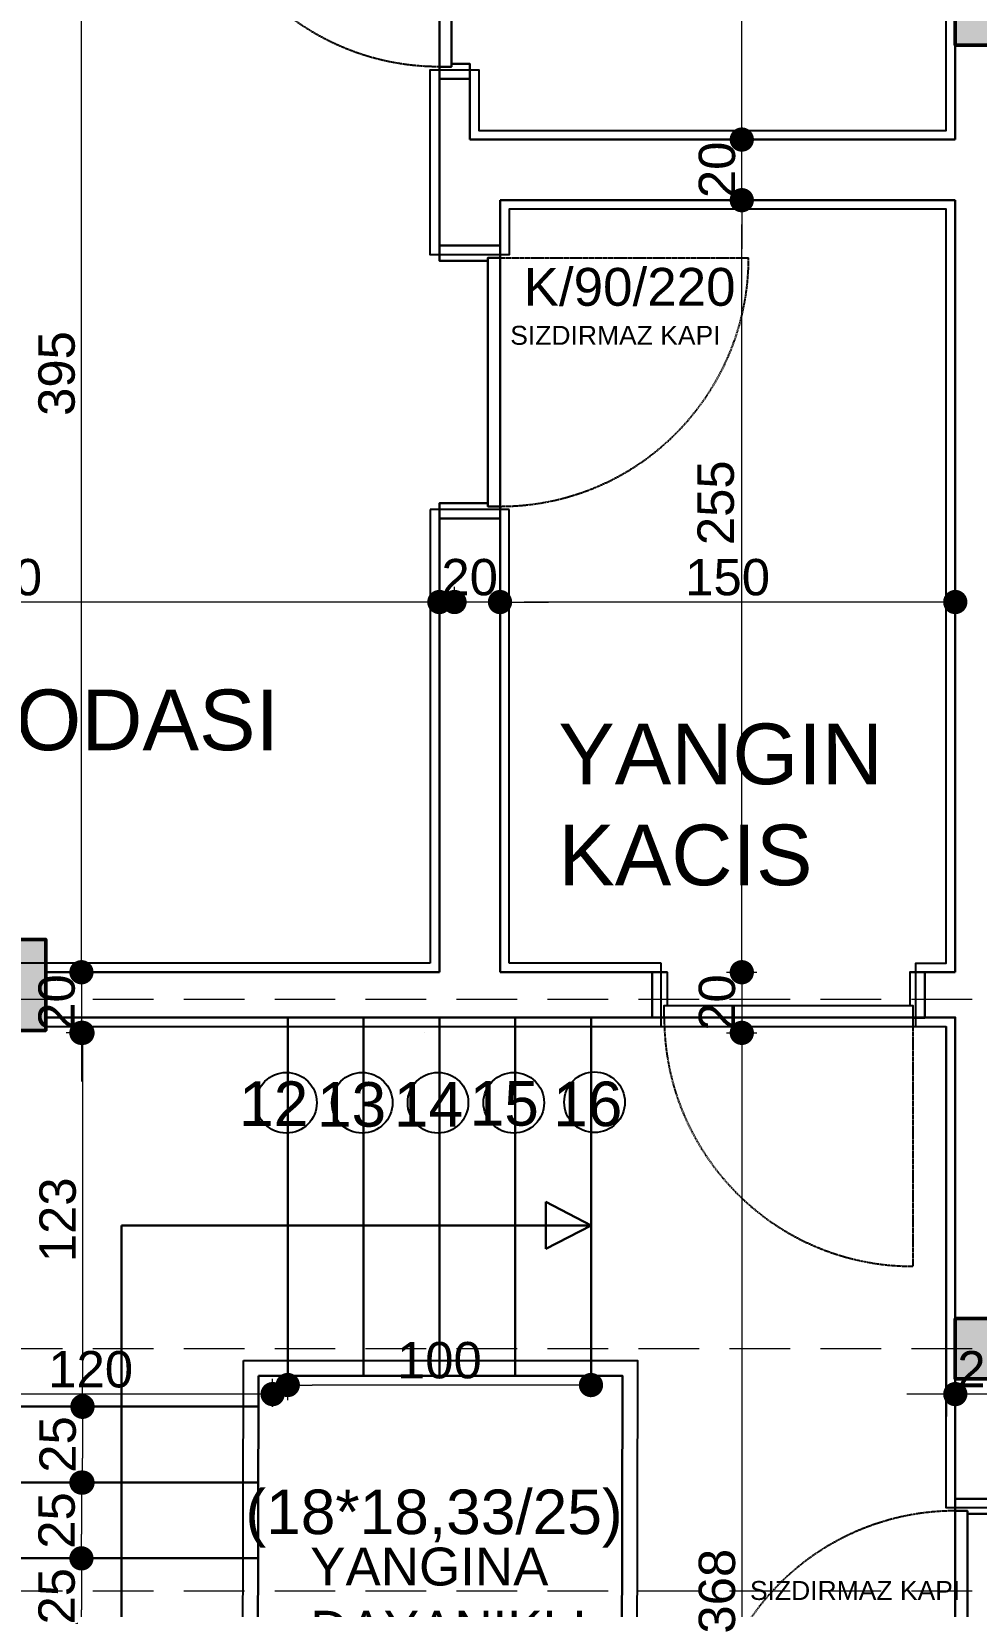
# Model space of a CAD drawing. Header units: millimetres. Extents: x 38129 to 72024, y -56282 to 16512.
# Drawn here: x 48469 to 48781, y -44145 to -43626 of the extents above; entities that cross this region are included whole.
import ezdxf

# ---------------------------------------------------------------- set-up
doc = ezdxf.new("R2010")
doc.units = ezdxf.units.MM
doc.linetypes.add('HIDDEN', pattern=[0.375, 0.25, -0.125])
for name, color, linetype, lineweight in [('AKS', 55, 'HIDDEN', 0), ('COLUMN4', 3, 'Continuous', 50), ('DIŞÖLÇÜ', 37, 'Continuous', 0), ('DUVAR', 255, 'Continuous', 30), ('KAPI', 4, 'Continuous', 30), ('M', 210, 'Continuous', 30), ('mahal', 7, 'Continuous', 5), ('pencere+KAPI', 1, 'Continuous', 0), ('TARAMA', 252, 'Continuous', 0), ('ölçü İÇ', 31, 'Continuous', 0)]:
    doc.layers.add(name, color=color, linetype=linetype, lineweight=lineweight)
for name, color, linetype in [('HIDDEN', 1, 'HIDDEN'), ('sıva', 41, 'Continuous'), ('tefriş', 42, 'Continuous')]:
    doc.layers.add(name, color=color, linetype=linetype)
doc.styles.add('icdisolcu_yazi', font='arial.ttf')
doc.styles.get("Standard").update_dxf_attribs({"font": 'arial.ttf'})
doc.styles.add('style1', font='arial.ttf')
doc.dimstyles.new('İç Ölçü', dxfattribs={"dimtxt": 12, "dimasz": 8, "dimexe": 5, "dimexo": 0, "dimgap": 2, "dimtad": 1, "dimdec": 0, "dimzin": 12, "dimdsep": 46, "dimtxsty": 'icdisolcu_yazi', "dimblk": 'DOT', "dimcen": 8, "dimdle": 5, "dimclrd": 256, "dimclre": 256, "dimclrt": 7, "dimadec": 0, "dimazin": 3, "dimtfac": 1, "dimtdec": 0, "dimtix": 1, "dimtmove": 2, "dimatfit": 3, "dimldrblk": 'DOT', "dimfxl": 0, "dimtolj": 1, "dimtzin": 0, "dimlwd": -1, "dimlwe": -1, "dimarcsym": 0})

# ---------------------------------------------------------------- blocks, each defined once
blk = doc.blocks.new('*U12')
for p, q in [((4, 0), (0, 0)), ((86, 0), (90, 0))]:
    blk.add_line(p, q)
blk.add_lwpolyline([(4, 0), (86, 0), (86, -4), (4, -4)], close=True)
for points in [[(0, -20), (5, -20), (5, -4)], [(90, -20), (85, -20), (85, -4)]]:
    blk.add_lwpolyline(points)
at = {"layer": 'DUVAR'}
for p, q in [((0, 0), (0, -20)), ((90, 0), (90, -20))]:
    blk.add_line(p, q, dxfattribs=at)
at = {"layer": 'HIDDEN'}
blk.add_line((4, 0), (4, 82), dxfattribs=at)
blk.add_arc((4, 0), 82, 360, 90, dxfattribs=at)
blk = doc.blocks.new('_Dot')
at = {"color": 0, "lineweight": -2}
blk.add_line((-0.5, 0), (-1, 0), dxfattribs=at)
at = {"color": 0, "lineweight": 30, "const_width": 0.5}
blk.add_lwpolyline([(-0.25, 0, 1), (0.25, 0, 1)], format="xyb", close=True, dxfattribs=at)
blk = doc.blocks.new('*D1016')
at = {"layer": 'Defpoints', "color": 0, "lineweight": 120, "transparency": 16777216}
for p in [(48486.49, -43936.25), (48485.94, -43956.25), (48486.49, -43956.25)]:
    blk.add_point(p, dxfattribs=at)
at = {"layer": 'ölçü İÇ', "linetype": 'Continuous', "transparency": 16777216}
for p, q in [((48485.94, -43928.25), (48485.94, -43920.25)), ((48485.94, -43936.25), (48485.94, -43956.25)), ((48485.94, -43964.25), (48485.94, -43972.25))]:
    blk.add_line(p, q, dxfattribs=at)
at = {"layer": 'ölçü İÇ', "transparency": 16777216}
for p, q in [((48486.49, -43936.25), (48480.94, -43936.25)), ((48486.49, -43956.25), (48480.94, -43956.25))]:
    blk.add_line(p, q, dxfattribs=at)
at = {"layer": 'ölçü İÇ', "transparency": 16777216, "xscale": 8, "yscale": 8, "zscale": 8}
for p, rotation in [((48485.94, -43936.25), 270), ((48485.94, -43956.25), 90)]:
    blk.add_blockref('_Dot', p, dxfattribs=dict(at, rotation=rotation))
at = {"layer": 'ölçü İÇ', "color": 7, "transparency": 16777216, "insert": (48477.82, -43946.25), "char_height": 12, "attachment_point": 5, "rotation": 90, "style": 'icdisolcu_yazi'}
blk.add_mtext('\\A1;20', dxfattribs=at)
blk = doc.blocks.new('*D1017')
at = {"layer": 'Defpoints', "color": 0, "lineweight": 120, "transparency": 16777216}
for p in [(48486.49, -43956.25), (48486.29, -44079.6), (48486.29, -44079.6)]:
    blk.add_point(p, dxfattribs=at)
at = {"layer": 'ölçü İÇ', "transparency": 16777216}
for p, q in [((48486.49, -43956.25), (48481.29, -43956.25)), ((48486.29, -44079.6), (48491.29, -44079.6))]:
    blk.add_line(p, q, dxfattribs=at)
at = {"layer": 'ölçü İÇ', "linetype": 'Continuous', "transparency": 16777216}
blk.add_line((48486.29, -43964.25), (48486.29, -44071.6), dxfattribs=at)
at = {"layer": 'ölçü İÇ', "transparency": 16777216, "xscale": 8, "yscale": 8, "zscale": 8}
for p, rotation in [((48486.29, -43956.25), 90), ((48486.29, -44079.6), 270)]:
    blk.add_blockref('_Dot', p, dxfattribs=dict(at, rotation=rotation))
at = {"layer": 'ölçü İÇ', "color": 7, "transparency": 16777216, "insert": (48478.16, -44017.93), "char_height": 12, "attachment_point": 5, "rotation": 90, "style": 'icdisolcu_yazi'}
blk.add_mtext('\\A1;123', dxfattribs=at)
blk = doc.blocks.new('*D1018')
at = {"layer": 'Defpoints', "color": 0, "lineweight": 120, "transparency": 16777216}
for p in [(48486.29, -44079.45), (48485.94, -44104.6), (48486.29, -44104.6)]:
    blk.add_point(p, dxfattribs=at)
at = {"layer": 'ölçü İÇ', "transparency": 16777216}
for p, q in [((48486.29, -44079.45), (48491.29, -44079.45)), ((48485.94, -44104.6), (48491.29, -44104.6))]:
    blk.add_line(p, q, dxfattribs=at)
at = {"layer": 'ölçü İÇ', "linetype": 'Continuous', "transparency": 16777216}
blk.add_line((48486.29, -44087.45), (48486.29, -44096.6), dxfattribs=at)
at = {"layer": 'ölçü İÇ', "transparency": 16777216, "xscale": 8, "yscale": 8, "zscale": 8}
for p, rotation in [((48486.29, -44079.45), 90), ((48486.29, -44104.6), 270)]:
    blk.add_blockref('_Dot', p, dxfattribs=dict(at, rotation=rotation))
at = {"layer": 'ölçü İÇ', "color": 7, "transparency": 16777216, "insert": (48478.17, -44092.03), "char_height": 12, "attachment_point": 5, "rotation": 90, "style": 'icdisolcu_yazi'}
blk.add_mtext('\\A1;25', dxfattribs=at)
blk = doc.blocks.new('*D1019')
at = {"layer": 'Defpoints', "color": 0, "lineweight": 120, "transparency": 16777216}
for p in [(48485.94, -44104.6), (48485.94, -44129.6), (48485.94, -44129.6)]:
    blk.add_point(p, dxfattribs=at)
at = {"layer": 'ölçü İÇ', "transparency": 16777216}
for p, q in [((48485.94, -44104.6), (48490.94, -44104.6)), ((48485.94, -44129.6), (48490.94, -44129.6))]:
    blk.add_line(p, q, dxfattribs=at)
at = {"layer": 'ölçü İÇ', "linetype": 'Continuous', "transparency": 16777216}
blk.add_line((48485.94, -44112.6), (48485.94, -44121.6), dxfattribs=at)
at = {"layer": 'ölçü İÇ', "transparency": 16777216, "xscale": 8, "yscale": 8, "zscale": 8}
for p, rotation in [((48485.94, -44104.6), 90), ((48485.94, -44129.6), 270)]:
    blk.add_blockref('_Dot', p, dxfattribs=dict(at, rotation=rotation))
at = {"layer": 'ölçü İÇ', "color": 7, "transparency": 16777216, "insert": (48477.82, -44117.1), "char_height": 12, "attachment_point": 5, "rotation": 90, "style": 'icdisolcu_yazi'}
blk.add_mtext('\\A1;25', dxfattribs=at)
blk = doc.blocks.new('*D1020')
at = {"layer": 'Defpoints', "color": 0, "lineweight": 120, "transparency": 16777216}
for p in [(48485.94, -44129.6), (48485.94, -44154.6), (48485.94, -44154.6)]:
    blk.add_point(p, dxfattribs=at)
at = {"layer": 'ölçü İÇ', "transparency": 16777216}
for p, q in [((48485.94, -44129.6), (48490.94, -44129.6)), ((48485.94, -44154.6), (48490.94, -44154.6))]:
    blk.add_line(p, q, dxfattribs=at)
at = {"layer": 'ölçü İÇ', "linetype": 'Continuous', "transparency": 16777216}
blk.add_line((48485.94, -44137.6), (48485.94, -44146.6), dxfattribs=at)
at = {"layer": 'ölçü İÇ', "transparency": 16777216, "xscale": 8, "yscale": 8, "zscale": 8}
for p, rotation in [((48485.94, -44129.6), 90), ((48485.94, -44154.6), 270)]:
    blk.add_blockref('_Dot', p, dxfattribs=dict(at, rotation=rotation))
at = {"layer": 'ölçü İÇ', "color": 7, "transparency": 16777216, "insert": (48477.82, -44142.1), "char_height": 12, "attachment_point": 5, "rotation": 90, "style": 'icdisolcu_yazi'}
blk.add_mtext('\\A1;25', dxfattribs=at)
blk = doc.blocks.new('*D1026')
at = {"layer": 'Defpoints', "color": 0, "lineweight": 120, "transparency": 16777216}
for p in [(48679.15, -43936.25), (48682.48, -43956.25), (48703.74, -43956.25)]:
    blk.add_point(p, dxfattribs=at)
at = {"layer": 'ölçü İÇ', "linetype": 'Continuous', "transparency": 16777216}
for p, q in [((48703.74, -43928.25), (48703.74, -43920.25)), ((48703.74, -43936.25), (48703.74, -43956.25)), ((48703.74, -43964.25), (48703.74, -43972.25))]:
    blk.add_line(p, q, dxfattribs=at)
at = {"layer": 'ölçü İÇ', "transparency": 16777216}
for p, q in [((48698.74, -43936.25), (48708.74, -43936.25)), ((48698.74, -43956.25), (48708.74, -43956.25))]:
    blk.add_line(p, q, dxfattribs=at)
at = {"layer": 'ölçü İÇ', "transparency": 16777216, "xscale": 8, "yscale": 8, "zscale": 8}
for p, rotation in [((48703.74, -43936.25), 270), ((48703.74, -43956.25), 90)]:
    blk.add_blockref('_Dot', p, dxfattribs=dict(at, rotation=rotation))
at = {"layer": 'ölçü İÇ', "color": 7, "transparency": 16777216, "insert": (48695.62, -43946.25), "char_height": 12, "attachment_point": 5, "rotation": 90, "style": 'icdisolcu_yazi'}
blk.add_mtext('\\A1;20', dxfattribs=at)
blk = doc.blocks.new('*D1027')
at = {"layer": 'Defpoints', "color": 0, "lineweight": 120, "transparency": 16777216}
for p in [(48682.48, -43956.25), (48703.74, -44324.6), (48703.74, -44324.6)]:
    blk.add_point(p, dxfattribs=at)
at = {"layer": 'ölçü İÇ', "transparency": 16777216}
for p, q in [((48698.74, -43956.25), (48708.74, -43956.25)), ((48703.74, -44324.6), (48708.74, -44324.6))]:
    blk.add_line(p, q, dxfattribs=at)
at = {"layer": 'ölçü İÇ', "linetype": 'Continuous', "transparency": 16777216}
blk.add_line((48703.74, -43964.25), (48703.74, -44316.6), dxfattribs=at)
at = {"layer": 'ölçü İÇ', "transparency": 16777216, "xscale": 8, "yscale": 8, "zscale": 8}
for p, rotation in [((48703.74, -43956.25), 90), ((48703.74, -44324.6), 270)]:
    blk.add_blockref('_Dot', p, dxfattribs=dict(at, rotation=rotation))
at = {"layer": 'ölçü İÇ', "color": 7, "transparency": 16777216, "insert": (48695.61, -44140.43), "char_height": 12, "attachment_point": 5, "rotation": 90, "style": 'icdisolcu_yazi'}
blk.add_mtext('\\A1;368', dxfattribs=at)
blk = doc.blocks.new('*U9')
for p, q in [((4, 0), (0, 0)), ((86, 0), (90, 0))]:
    blk.add_line(p, q)
blk.add_lwpolyline([(4, 0), (86, 0), (86, -4), (4, -4)], close=True)
for points in [[(0, -10), (5, -10), (5, -4)], [(90, -10), (85, -10), (85, -4)]]:
    blk.add_lwpolyline(points)
at = {"layer": 'DUVAR'}
for p, q in [((0, 0), (0, -10)), ((90, 0), (90, -10))]:
    blk.add_line(p, q, dxfattribs=at)
at = {"layer": 'HIDDEN'}
blk.add_line((4, 0), (4, 82), dxfattribs=at)
blk.add_arc((4, 0), 82, 360, 90, dxfattribs=at)
blk = doc.blocks.new('*U15')
for p, q in [((4, 0), (0, 0)), ((86, 0), (90, 0))]:
    blk.add_line(p, q)
blk.add_lwpolyline([(4, 0), (86, 0), (86, -4), (4, -4)], close=True)
for points in [[(0, -20), (5, -20), (5, -4)], [(90, -20), (85, -20), (85, -4)]]:
    blk.add_lwpolyline(points)
at = {"layer": 'DUVAR'}
for p, q in [((0, 0), (0, -20)), ((90, 0), (90, -20))]:
    blk.add_line(p, q, dxfattribs=at)
at = {"layer": 'HIDDEN'}
blk.add_line((4, 0), (4, 82), dxfattribs=at)
blk.add_arc((4, 0), 82, 360, 90, dxfattribs=at)
blk = doc.blocks.new('*D1102')
at = {"layer": 'Defpoints', "color": 0, "lineweight": 120, "transparency": 16777216}
for p in [(48485.94, -43541.25), (48485.94, -43541.25), (48485.94, -43936.25)]:
    blk.add_point(p, dxfattribs=at)
at = {"layer": 'ölçü İÇ', "transparency": 16777216}
for p, q in [((48485.94, -43541.25), (48490.94, -43541.25)), ((48485.94, -43936.25), (48490.94, -43936.25))]:
    blk.add_line(p, q, dxfattribs=at)
at = {"layer": 'ölçü İÇ', "linetype": 'Continuous', "transparency": 16777216}
blk.add_line((48485.94, -43928.25), (48485.94, -43549.25), dxfattribs=at)
at = {"layer": 'ölçü İÇ', "transparency": 16777216, "xscale": 8, "yscale": 8, "zscale": 8}
for p, rotation in [((48485.94, -43541.25), 90), ((48485.94, -43936.25), 270)]:
    blk.add_blockref('_Dot', p, dxfattribs=dict(at, rotation=rotation))
at = {"layer": 'ölçü İÇ', "color": 7, "transparency": 16777216, "insert": (48477.81, -43738.75), "char_height": 12, "attachment_point": 5, "rotation": 90, "style": 'icdisolcu_yazi'}
blk.add_mtext('\\A1;395', dxfattribs=at)
blk = doc.blocks.new('*D1104')
at = {"layer": 'Defpoints', "color": 0, "lineweight": 120, "transparency": 16777216}
for p in [(48703.74, -43681.57), (48703.74, -43681.57), (48679.15, -43936.25)]:
    blk.add_point(p, dxfattribs=at)
at = {"layer": 'ölçü İÇ', "transparency": 16777216}
for p, q in [((48703.74, -43681.57), (48698.74, -43681.57)), ((48698.74, -43936.25), (48708.74, -43936.25))]:
    blk.add_line(p, q, dxfattribs=at)
at = {"layer": 'ölçü İÇ', "linetype": 'Continuous', "transparency": 16777216}
blk.add_line((48703.74, -43928.25), (48703.74, -43689.57), dxfattribs=at)
at = {"layer": 'ölçü İÇ', "transparency": 16777216, "xscale": 8, "yscale": 8, "zscale": 8}
for p, rotation in [((48703.74, -43681.57), 90), ((48703.74, -43936.25), 270)]:
    blk.add_blockref('_Dot', p, dxfattribs=dict(at, rotation=rotation))
at = {"layer": 'ölçü İÇ', "color": 7, "transparency": 16777216, "insert": (48695.21, -43781.39), "char_height": 12, "attachment_point": 5, "rotation": 90, "style": 'icdisolcu_yazi'}
blk.add_mtext('\\A1;255', dxfattribs=at)
blk = doc.blocks.new('*D1105')
at = {"layer": 'Defpoints', "color": 0, "lineweight": 120, "transparency": 16777216}
for p in [(48703.74, -43661.57), (48703.74, -43661.57), (48703.74, -43681.57)]:
    blk.add_point(p, dxfattribs=at)
at = {"layer": 'ölçü İÇ', "linetype": 'Continuous', "transparency": 16777216}
for p, q in [((48703.74, -43653.57), (48703.74, -43645.57)), ((48703.74, -43681.57), (48703.74, -43661.57)), ((48703.74, -43689.57), (48703.74, -43697.57))]:
    blk.add_line(p, q, dxfattribs=at)
at = {"layer": 'ölçü İÇ', "transparency": 16777216}
for p, q in [((48703.74, -43661.57), (48698.74, -43661.57)), ((48703.74, -43681.57), (48698.74, -43681.57))]:
    blk.add_line(p, q, dxfattribs=at)
at = {"layer": 'ölçü İÇ', "transparency": 16777216, "xscale": 8, "yscale": 8, "zscale": 8}
for p, rotation in [((48703.74, -43661.57), 270), ((48703.74, -43681.57), 90)]:
    blk.add_blockref('_Dot', p, dxfattribs=dict(at, rotation=rotation))
at = {"layer": 'ölçü İÇ', "color": 7, "transparency": 16777216, "insert": (48695.62, -43671.57), "char_height": 12, "attachment_point": 5, "rotation": 90, "style": 'icdisolcu_yazi'}
blk.add_mtext('\\A1;20', dxfattribs=at)
blk = doc.blocks.new('*D1149')
at = {"layer": 'Defpoints', "color": 0, "lineweight": 120, "transparency": 16777216}
for p in [(48623.99, -43814.13), (48623.99, -43814.13), (48774.14, -43814.1)]:
    blk.add_point(p, dxfattribs=at)
at = {"layer": 'ölçü İÇ', "transparency": 16777216}
for p, q in [((48623.99, -43814.13), (48623.99, -43809.13)), ((48774.14, -43814.1), (48774.14, -43819.13))]:
    blk.add_line(p, q, dxfattribs=at)
at = {"layer": 'ölçü İÇ', "linetype": 'Continuous', "transparency": 16777216}
blk.add_line((48766.14, -43814.13), (48631.99, -43814.13), dxfattribs=at)
at = {"layer": 'ölçü İÇ', "transparency": 16777216, "xscale": 8, "yscale": 8, "zscale": 8, "rotation": 180}
blk.add_blockref('_Dot', (48623.99, -43814.13), dxfattribs=at)
at = {"layer": 'ölçü İÇ', "transparency": 16777216, "xscale": 8, "yscale": 8, "zscale": 8}
blk.add_blockref('_Dot', (48774.14, -43814.13), dxfattribs=at)
at = {"layer": 'ölçü İÇ', "color": 7, "transparency": 16777216, "insert": (48699.07, -43806), "char_height": 12, "attachment_point": 5, "style": 'icdisolcu_yazi'}
blk.add_mtext('\\A1;150', dxfattribs=at)
blk = doc.blocks.new('*D1150')
at = {"layer": 'Defpoints', "color": 0, "lineweight": 120, "transparency": 16777216}
for p in [(48603.99, -43814.13), (48603.99, -43814.13), (48623.99, -43814.13)]:
    blk.add_point(p, dxfattribs=at)
at = {"layer": 'ölçü İÇ', "transparency": 16777216}
for p, q in [((48603.99, -43814.13), (48603.99, -43809.13)), ((48623.99, -43814.13), (48623.99, -43809.13))]:
    blk.add_line(p, q, dxfattribs=at)
at = {"layer": 'ölçü İÇ', "linetype": 'Continuous', "transparency": 16777216}
for p, q in [((48595.99, -43814.13), (48587.99, -43814.13)), ((48623.99, -43814.13), (48603.99, -43814.13)), ((48631.99, -43814.13), (48639.99, -43814.13))]:
    blk.add_line(p, q, dxfattribs=at)
at = {"layer": 'ölçü İÇ', "transparency": 16777216, "xscale": 8, "yscale": 8, "zscale": 8}
blk.add_blockref('_Dot', (48603.99, -43814.13), dxfattribs=at)
at = {"layer": 'ölçü İÇ', "transparency": 16777216, "xscale": 8, "yscale": 8, "zscale": 8, "rotation": 180}
blk.add_blockref('_Dot', (48623.99, -43814.13), dxfattribs=at)
at = {"layer": 'ölçü İÇ', "color": 7, "transparency": 16777216, "insert": (48613.99, -43806), "char_height": 12, "attachment_point": 5, "style": 'icdisolcu_yazi'}
blk.add_mtext('\\A1;20', dxfattribs=at)
blk = doc.blocks.new('*D1151')
at = {"layer": 'Defpoints', "color": 0, "lineweight": 120, "transparency": 16777216}
for p in [(48308.99, -43814.13), (48308.99, -43814.13), (48608.99, -43814.13)]:
    blk.add_point(p, dxfattribs=at)
at = {"layer": 'ölçü İÇ', "transparency": 16777216}
for p, q in [((48308.99, -43814.13), (48308.99, -43809.13)), ((48608.99, -43814.13), (48608.99, -43809.13))]:
    blk.add_line(p, q, dxfattribs=at)
at = {"layer": 'ölçü İÇ', "linetype": 'Continuous', "transparency": 16777216}
blk.add_line((48600.99, -43814.13), (48316.99, -43814.13), dxfattribs=at)
at = {"layer": 'ölçü İÇ', "transparency": 16777216, "xscale": 8, "yscale": 8, "zscale": 8, "rotation": 180}
blk.add_blockref('_Dot', (48308.99, -43814.13), dxfattribs=at)
at = {"layer": 'ölçü İÇ', "transparency": 16777216, "xscale": 8, "yscale": 8, "zscale": 8}
blk.add_blockref('_Dot', (48608.99, -43814.13), dxfattribs=at)
at = {"layer": 'ölçü İÇ', "color": 7, "transparency": 16777216, "insert": (48458.99, -43806), "char_height": 12, "attachment_point": 5, "style": 'icdisolcu_yazi'}
blk.add_mtext('\\A1;300', dxfattribs=at)
blk = doc.blocks.new('*D1160')
at = {"layer": 'Defpoints', "color": 0, "lineweight": 120, "transparency": 16777216}
for p in [(48774.15, -44075.42), (48774.15, -44075.42), (48794.15, -44075.42)]:
    blk.add_point(p, dxfattribs=at)
at = {"layer": 'ölçü İÇ', "transparency": 16777216}
for p, q in [((48774.15, -44075.42), (48774.15, -44070.42)), ((48794.15, -44075.42), (48794.15, -44070.42))]:
    blk.add_line(p, q, dxfattribs=at)
at = {"layer": 'ölçü İÇ', "linetype": 'Continuous', "transparency": 16777216}
for p, q in [((48766.15, -44075.42), (48758.15, -44075.42)), ((48794.15, -44075.42), (48774.15, -44075.42)), ((48802.15, -44075.42), (48810.15, -44075.42))]:
    blk.add_line(p, q, dxfattribs=at)
at = {"layer": 'ölçü İÇ', "transparency": 16777216, "xscale": 8, "yscale": 8, "zscale": 8}
blk.add_blockref('_Dot', (48774.15, -44075.42), dxfattribs=at)
at = {"layer": 'ölçü İÇ', "transparency": 16777216, "xscale": 8, "yscale": 8, "zscale": 8, "rotation": 180}
blk.add_blockref('_Dot', (48794.15, -44075.42), dxfattribs=at)
at = {"layer": 'ölçü İÇ', "color": 7, "transparency": 16777216, "insert": (48784.15, -44067.3), "char_height": 12, "attachment_point": 5, "style": 'icdisolcu_yazi'}
blk.add_mtext('\\A1;20', dxfattribs=at)
blk = doc.blocks.new('*D1161')
at = {"layer": 'Defpoints', "color": 0, "lineweight": 120, "transparency": 16777216}
for p in [(48553.99, -44072.42), (48653.99, -44076.45), (48553.99, -44079.6)]:
    blk.add_point(p, dxfattribs=at)
at = {"layer": 'ölçü İÇ', "transparency": 16777216}
for p, q in [((48553.99, -44077.42), (48553.99, -44067.42)), ((48653.99, -44076.45), (48653.99, -44067.42))]:
    blk.add_line(p, q, dxfattribs=at)
at = {"layer": 'ölçü İÇ', "linetype": 'Continuous', "transparency": 16777216}
blk.add_line((48645.99, -44072.42), (48561.99, -44072.42), dxfattribs=at)
at = {"layer": 'ölçü İÇ', "transparency": 16777216, "xscale": 8, "yscale": 8, "zscale": 8, "rotation": 180}
blk.add_blockref('_Dot', (48553.99, -44072.42), dxfattribs=at)
at = {"layer": 'ölçü İÇ', "transparency": 16777216, "xscale": 8, "yscale": 8, "zscale": 8}
blk.add_blockref('_Dot', (48653.99, -44072.42), dxfattribs=at)
at = {"layer": 'ölçü İÇ', "color": 7, "transparency": 16777216, "insert": (48603.99, -44064.3), "char_height": 12, "attachment_point": 5, "style": 'icdisolcu_yazi'}
blk.add_mtext('\\A1;100', dxfattribs=at)
blk = doc.blocks.new('*D1162')
at = {"layer": 'Defpoints', "color": 0, "lineweight": 120, "transparency": 16777216}
for p in [(48428.99, -44075.42), (48428.99, -44083.03), (48548.99, -44079.6)]:
    blk.add_point(p, dxfattribs=at)
at = {"layer": 'ölçü İÇ', "transparency": 16777216}
for p, q in [((48428.99, -44080.42), (48428.99, -44070.42)), ((48548.99, -44079.6), (48548.99, -44070.42))]:
    blk.add_line(p, q, dxfattribs=at)
at = {"layer": 'ölçü İÇ', "linetype": 'Continuous', "transparency": 16777216}
blk.add_line((48540.99, -44075.42), (48436.99, -44075.42), dxfattribs=at)
at = {"layer": 'ölçü İÇ', "transparency": 16777216, "xscale": 8, "yscale": 8, "zscale": 8, "rotation": 180}
blk.add_blockref('_Dot', (48428.99, -44075.42), dxfattribs=at)
at = {"layer": 'ölçü İÇ', "transparency": 16777216, "xscale": 8, "yscale": 8, "zscale": 8}
blk.add_blockref('_Dot', (48548.99, -44075.42), dxfattribs=at)
at = {"layer": 'ölçü İÇ', "color": 7, "transparency": 16777216, "insert": (48488.99, -44067.3), "char_height": 12, "attachment_point": 5, "style": 'icdisolcu_yazi'}
blk.add_mtext('\\A1;120', dxfattribs=at)
blk = doc.blocks.new('*D1366')
at = {"layer": 'Defpoints', "color": 0, "lineweight": 120, "transparency": 16777216}
for p in [(48663.74, -43496.57), (48703.74, -43496.57), (48703.74, -43661.57)]:
    blk.add_point(p, dxfattribs=at)
at = {"layer": 'ölçü İÇ', "transparency": 16777216}
for p, q in [((48698.74, -43496.57), (48708.74, -43496.57)), ((48703.74, -43661.57), (48698.74, -43661.57))]:
    blk.add_line(p, q, dxfattribs=at)
at = {"layer": 'ölçü İÇ', "linetype": 'Continuous', "transparency": 16777216}
blk.add_line((48703.74, -43653.57), (48703.74, -43504.57), dxfattribs=at)
at = {"layer": 'ölçü İÇ', "transparency": 16777216, "xscale": 8, "yscale": 8, "zscale": 8}
for p, rotation in [((48703.74, -43496.57), 90), ((48703.74, -43661.57), 270)]:
    blk.add_blockref('_Dot', p, dxfattribs=dict(at, rotation=rotation))
at = {"layer": 'ölçü İÇ', "color": 7, "transparency": 16777216, "insert": (48695.62, -43579.07), "char_height": 12, "attachment_point": 5, "rotation": 90, "style": 'icdisolcu_yazi'}
blk.add_mtext('\\A1;165', dxfattribs=at)
blk = doc.blocks.new('wertertw')
at = {"layer": 'TARAMA', "lineweight": -3}
h = blk.add_hatch(dxfattribs=at)
h.set_pattern_fill('ANSI33', color=256, scale=2.5, style=0)
h.set_pattern_definition([(45, (-86643.698, -32547.66), (-11.2253202, 11.2253202), []), (45, (-86632.472, -32547.66), (-11.2253202, 11.2253202), [7.9375, -3.96875])])
h.paths.add_polyline_path([(-616.25, 351.94), (-616.25, -88.06), (-306.25, -88.06), (-306.25, -68.06), (-596.25, -68.06), (-596.25, 331.94), (-306.25, 331.94), (-306.25, 351.94)])
h.paths.add_polyline_path([(38.75, -338.06), (78.75, -338.06), (78.75, -378.06), (38.75, -378.06)])
h.paths.add_polyline_path([(-471.25, -318.06), (-441.25, -318.06), (-441.25, -378.06), (-471.25, -378.06)])
h.paths.add_polyline_path([(-961.25, -318.06), (-931.25, -318.06), (-931.25, -378.06), (-961.25, -378.06)])
h.paths.add_polyline_path([(343.75, -163.06), (413.75, -163.06), (413.75, -198.06), (343.75, -198.06)])
h.paths.add_polyline_path([(8.75, -163.06), (78.75, -163.06), (78.75, -198.06), (8.75, -198.06)])
h.paths.add_polyline_path([(-1036.25, -148.06), (-906.25, -148.06), (-906.25, -178.06), (-1036.25, -178.06)])
h.paths.add_polyline_path([(-976.25, 256.94), (-916.25, 256.94), (-916.25, 226.94), (-976.25, 226.94)])
h.paths.add_polyline_path([(343.75, 459.44), (413.75, 459.44), (413.75, 424.44), (343.75, 424.44)])
h.paths.add_polyline_path([(8.75, 459.44), (78.75, 459.44), (78.75, 424.44), (8.75, 424.44)])
h.paths.add_polyline_path([(-616.25, 531.94), (-306.25, 531.94), (-306.25, 511.94), (-616.25, 511.94)])
h.paths.add_polyline_path([(-976.25, 656.94), (-916.25, 656.94), (-916.25, 626.94), (-976.25, 626.94)])
h.paths.add_polyline_path([(-616.25, 971.94), (-306.25, 971.94), (-306.25, 951.94), (-616.25, 951.94)])
h.paths.add_polyline_path([(343.75, 1081.94), (413.75, 1081.94), (413.75, 1046.94), (343.75, 1046.94)])
h.paths.add_polyline_path([(8.75, 1081.94), (78.75, 1081.94), (78.75, 1046.94), (8.75, 1046.94)])
h.paths.add_polyline_path([(-1036.25, 1061.94), (-906.25, 1061.94), (-906.25, 1031.94), (-1036.25, 1031.94)])
h.paths.add_polyline_path([(-931.25, 1286.94), (-901.25, 1286.94), (-901.25, 1226.94), (-931.25, 1226.94)])
h.paths.add_polyline_path([(68.75, 1332.04), (108.75, 1332.04), (108.75, 1292.04), (68.75, 1292.04)])
h.paths.add_polyline_path([(-511.25, 1332.04), (-481.25, 1332.04), (-481.25, 1252.04), (-511.25, 1252.04)])
at = {"layer": 'COLUMN4', "color": 3}
for points in [[(-616.25, 971.94), (-306.25, 971.94), (-306.25, 951.94), (-616.25, 951.94)], [(-976.25, 656.94), (-916.25, 656.94), (-916.25, 626.94), (-976.25, 626.94)], [(-616.25, 531.94), (-306.25, 531.94), (-306.25, 511.94), (-616.25, 511.94)]]:
    blk.add_lwpolyline(points, close=True, dxfattribs=at)

msp = doc.modelspace()

# ---------------------------------------------------------------- linework, layer by layer
for p, q in [((48678.15, -43951.25), (48674.15, -43951.25)), ((48760.15, -43951.25), (48764.15, -43951.25))]:
    msp.add_line(p, q)
for points in [[(48674.15, -43936.25), (48679.15, -43936.25), (48679.15, -43947.25)], [(48764.15, -43936.25), (48759.15, -43936.25), (48759.15, -43947.25)]]:
    msp.add_lwpolyline(points)
msp.add_lwpolyline([(48760.15, -43951.25), (48678.15, -43951.25), (48678.15, -43947.25), (48760.15, -43947.25)], close=True)
at = {"layer": 'AKS', "ltscale": 80}
for p, q in [((50129.67, -43945.25), (48049.48, -43945.25)), ((50129.67, -44060.43), (48049.48, -44060.43)), ((50129.67, -44140.43), (48049.48, -44140.43))]:
    msp.add_line(p, q, dxfattribs=at)
at = {"layer": 'DUVAR'}
for p, q in [((48613.99, -43641.57), (48613.99, -43636.57)), ((48613.99, -43636.57), (48613.99, -43641.57)), ((48613.99, -43636.57), (48613.99, -43641.57)), ((48613.99, -43641.57), (48603.99, -43641.57)), ((48603.99, -43641.57), (48603.99, -43661.57)), ((48613.99, -43661.57), (48613.99, -43641.57)), ((48603.99, -43661.57), (48603.99, -43701.57)), ((48603.99, -43661.57), (48603.99, -43661.57)), ((48774.15, -43661.57), (48613.99, -43661.57)), ((48774.15, -43681.57), (48623.99, -43681.57)), ((48623.99, -43720.81), (48623.99, -43681.57)), ((48603.99, -43786.57), (48603.99, -43936.25)), ((48623.99, -43936.25), (48623.99, -43786.57)), ((48473.99, -43936.25), (48603.99, -43936.25)), ((48623.99, -43936.25), (48679.15, -43936.25)), ((48674.15, -43951.25), (48674.15, -43936.25)), ((48759.15, -43936.25), (48774.15, -43936.25)), ((48759.15, -43936.25), (48774.15, -43936.25)), ((48764.15, -43951.25), (48764.15, -43936.25)), ((48599.01, -43956.18), (48599.01, -43956.18)), ((48599.01, -43956.18), (48599.01, -43956.18))]:
    msp.add_line(p, q, dxfattribs=at)
for points in [[(48774.15, -43661.57), (48774.15, -43630.43)], [(48774.15, -43936.25), (48774.15, -43681.57)], [(48774.16, -44050.35), (48774.16, -43951.18), (48474.01, -43951.18)], [(48774.15, -44050.43), (48774.15, -43951.25)], [(48774.15, -44109.93), (48774.15, -44070.43)], [(48774.16, -44079.85), (48774.16, -44070.35)]]:
    msp.add_lwpolyline(points, dxfattribs=at)
at = {"layer": 'HIDDEN'}
msp.add_line((48760.15, -43951.25), (48760.15, -44033.25), dxfattribs=at)
msp.add_arc((48760.15, -43951.25), 82, 180, 270, dxfattribs=at)
at = {"layer": 'M'}
for p, q in [((48654.01, -44019.76), (48639.06, -44012.04)), ((48639.06, -44012.04), (48639.06, -44019.76)), ((48499.18, -44259.89), (48499.18, -44019.76)), ((48499.18, -44019.76), (48654.01, -44019.76)), ((48654.01, -44019.76), (48639.06, -44027.48)), ((48639.06, -44027.48), (48639.06, -44019.76)), ((48429.01, -44079.53), (48544.33, -44079.53)), ((48429.01, -44104.53), (48544.27, -44104.53)), ((48429.01, -44129.53), (48544.21, -44129.53))]:
    msp.add_line(p, q, dxfattribs=at)
for points in [[(48554.01, -44071.38), (48554.01, -43951.18)], [(48579.01, -44069.38), (48579.01, -43951.18)], [(48604.01, -44069.38), (48604.01, -43951.18)], [(48629.01, -44069.38), (48629.01, -43951.18)], [(48654.01, -44071.38), (48654.01, -43951.18)], [(48544.36, -44069.38), (48664.36, -44069.38), (48664.01, -44214.21), (48544.01, -44214.21), (48544.36, -44069.38)]]:
    msp.add_lwpolyline(points, dxfattribs=at)
at = {"layer": 'sıva'}
for p, q in [((48626.99, -43783.57), (48600.99, -43783.57)), ((48600.99, -43783.57), (48600.99, -43933.25)), ((48626.99, -43933.25), (48626.99, -43783.57)), ((48600.99, -43933.25), (48395.49, -43933.25)), ((48677.15, -43933.25), (48626.99, -43933.25)), ((48677.15, -43954.25), (48677.15, -43933.25)), ((48474.14, -43954.18), (48771.16, -43954.18)), ((48771.16, -43954.18), (48771.16, -44082.85))]:
    msp.add_line(p, q, dxfattribs=at)
msp.add_lwpolyline([(49087.21, -44036.98), (49087.21, -44112.93), (49061.21, -44112.93), (49061.21, -44073.43), (48797.15, -44073.43), (48797.15, -44112.93), (48771.15, -44112.93), (48771.15, -43954.25), (48761.15, -43954.25), (48761.15, -43933.25), (48771.15, -43933.25), (48771.15, -43684.57), (48626.99, -43684.57), (48626.99, -43699.57), (48600.99, -43699.57), (48600.99, -43658.57), (48600.99, -43658.57), (48600.99, -43638.57), (48616.99, -43638.57), (48616.99, -43658.57), (48771.15, -43658.57), (48771.15, -43607.43)], dxfattribs=at)
at = {"layer": 'tefriş'}
for points in [[(48539.36, -44064.38), (48669.36, -44064.38), (48669.01, -44219.21), (48539.01, -44219.21)], [(48544.36, -44069.38), (48664.36, -44069.38), (48664.01, -44214.21), (48544.01, -44214.21)]]:
    msp.add_lwpolyline(points, close=True, dxfattribs=at)
for centre in [(48553.54, -43979.3), (48578.54, -43979.3), (48603.54, -43979.3), (48628.54, -43979.3), (48655.17, -43979.13)]:
    msp.add_circle(centre, 10, dxfattribs=at)

# ---------------------------------------------------------------- block references
at = {"layer": 'DIŞÖLÇÜ'}
msp.add_blockref('wertertw', (49390.39, -44582.37), dxfattribs=at)
at = {"layer": 'KAPI', "xscale": -1, "rotation": 90}
msp.add_blockref('*U9', (48603.99, -43551.57), dxfattribs=at)
at = {"layer": 'KAPI'}
for name, p, rotation in [('*U15', (48623.99, -43696.57), 270), ('*U12', (48774.15, -44199.93), 90)]:
    msp.add_blockref(name, p, dxfattribs=dict(at, rotation=rotation))

# ---------------------------------------------------------------- texts
at = {"layer": 'mahal', "char_height": 20, "attachment_point": 7}
for s, insert in [('YATAK ODASI', (48364.81, -43863.29)), ('YANGIN \\PKACIS', (48643.21, -43907.85))]:
    msp.add_mtext_dynamic_manual_height_columns(s, width=250.3432, gutter_width=12.5, heights=[0], dxfattribs=dict(at, insert=insert))
at = {"layer": 'pencere+KAPI', "rotation": 0, "style": 'style1'}
for s, insert, char_height, width, attachment_point in [('K/90/220', (48701.68, -43716.59), 12.5, 27.0954, 9), ('SIZDIRMAZ KAPI', (48696.73, -43729.36), 6.25, 87.3221, 9), ('YANGINA DAYANIKLI MALZEME', (48561.38, -44126.05), 12.5, 27.0954, 1), ('SIZDIRMAZ KAPI', (48706.42, -44137.07), 6.25, 82.3221, 1)]:
    msp.add_mtext(s, dxfattribs=dict(at, insert=insert, char_height=char_height, width=width, attachment_point=attachment_point))
at = {"layer": 'tefriş', "char_height": 14.7, "width": 26.4931, "attachment_point": 9}
for s, insert in [('12', (48560.77, -43986.95)), ('13', (48586.45, -43987.41)), ('14', (48611.8, -43987.18)), ('15', (48636.8, -43987.07)), ('16', (48664.35, -43987.24)), ('(18*18,33/25)', (48664.45, -44126.03))]:
    msp.add_mtext(s, dxfattribs=dict(at, insert=insert))

# ---------------------------------------------------------------- dimensions: what is measured, and where the dimension line sits
at = {"layer": 'ölçü İÇ'}
for base, p1, p2, angle, picture, middle in [((48703.74, -43496.57), (48703.74, -43661.57), (48663.74, -43496.57), 270, '*D1366', (48695.62, -43579.07)), ((48485.94, -43541.25), (48485.94, -43936.25), (48485.94, -43541.25), 270, '*D1102', (48477.81, -43738.75)), ((48703.74, -43661.57), (48703.74, -43681.57), (48703.74, -43661.57), 270, '*D1105', (48695.62, -43671.57)), ((48485.94, -43956.25), (48486.49, -43936.25), (48486.49, -43956.25), 90, '*D1016', (48477.82, -43946.25)), ((48703.74, -43956.25), (48679.15, -43936.25), (48682.48, -43956.25), 90, '*D1026', (48695.62, -43946.25)), ((48486.29, -44079.6), (48486.49, -43956.25), (48486.29, -44079.6), 90, '*D1017', (48478.16, -44017.93)), ((48703.74, -44324.6), (48682.48, -43956.25), (48703.74, -44324.6), 90, '*D1027', (48695.61, -44140.43)), ((48486.29, -44104.6), (48486.29, -44079.45), (48485.94, -44104.6), 90, '*D1018', (48478.17, -44092.03)), ((48485.94, -44129.6), (48485.94, -44104.6), (48485.94, -44129.6), 90, '*D1019', (48477.82, -44117.1)), ((48485.94, -44154.6), (48485.94, -44129.6), (48485.94, -44154.6), 90, '*D1020', (48477.82, -44142.1))]:
    dim = msp.add_linear_dim(base=base, p1=p1, p2=p2, angle=angle, dimstyle='İç Ölçü', dxfattribs=at)
    dim.commit()
    dim.dimension.update_dxf_attribs({"geometry": picture, "text_midpoint": middle})
dim = msp.add_linear_dim(base=(48703.74, -43681.57), p1=(48679.15, -43936.25), p2=(48703.74, -43681.57), angle=270, dimstyle='İç Ölçü', dxfattribs=at)
dim.commit()
dim.dimension.update_dxf_attribs({"geometry": '*D1104', "text_midpoint": (48695.21, -43781.39), "dimtype": 160})
for base, p1, p2, picture, middle in [((48308.99, -43814.13), (48608.99, -43814.13), (48308.99, -43814.13), '*D1151', (48458.99, -43806)), ((48603.99, -43814.13), (48623.99, -43814.13), (48603.99, -43814.13), '*D1150', (48613.99, -43806)), ((48623.99, -43814.13), (48774.14, -43814.1), (48623.99, -43814.13), '*D1149', (48699.07, -43806)), ((48553.99, -44072.42), (48653.99, -44076.45), (48553.99, -44079.6), '*D1161', (48603.99, -44064.3)), ((48428.99, -44075.42), (48548.99, -44079.6), (48428.99, -44083.03), '*D1162', (48488.99, -44067.3)), ((48774.15, -44075.42), (48794.15, -44075.42), (48774.15, -44075.42), '*D1160', (48784.15, -44067.3))]:
    dim = msp.add_linear_dim(base=base, p1=p1, p2=p2, dimstyle='İç Ölçü', dxfattribs=at)
    dim.commit()
    dim.dimension.update_dxf_attribs({"geometry": picture, "text_midpoint": middle})

doc.saveas('drawing.dxf')
